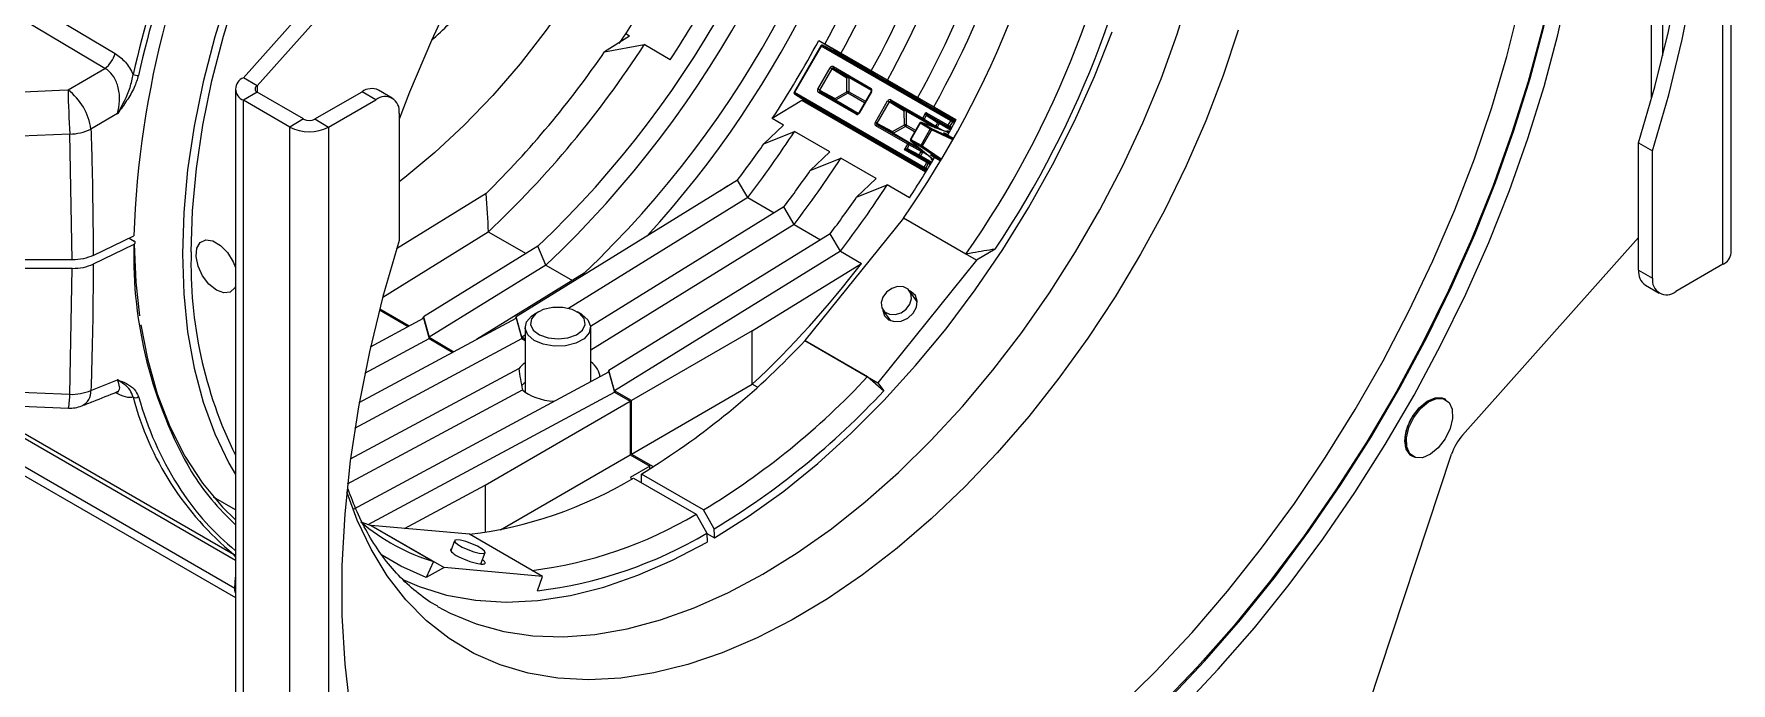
# Model space of a CAD drawing. Extents: x 17.3 to 113.1, y 4.8 to 84.5.
# Drawn here: x 29.19 to 35.67, y 60.91 to 63.38 of the extents above; entities that cross this region are included whole.
import ezdxf

# ---------------------------------------------------------------- set-up
doc = ezdxf.new("R2010")
doc.units = 0
doc.header["$MEASUREMENT"] = 0
doc.layers.add('OBJECT', color=7, linetype='CONTINUOUS')

msp = doc.modelspace()

# ---------------------------------------------------------------- linework, layer by layer
at = {"layer": 'OBJECT'}
for p, q in [((35.6345, 62.5056), (35.6345, 66.0984)), ((35.6653, 62.5485), (35.6653, 66.1412)), ((35.3623, 63.1369), (35.3623, 65.2751)), ((35.4047, 63.3007), (35.4047, 65.1603)), ((30.7127, 64.0252), (29.9919, 63.2164)), ((30.7657, 63.9946), (30.0449, 63.1859)), ((31.464, 63.3753), (31.3695, 63.3158)), ((31.464, 63.3753), (31.4499, 63.3835)), ((31.3695, 63.3158), (31.5206, 63.3427)), ((31.6199, 63.2853), (31.5206, 63.3427)), ((32.1939, 63.3384), (32.0922, 63.1622)), ((32.1958, 63.3374), (32.094, 63.1611)), ((32.1861, 63.3582), (32.2285, 63.3338)), ((32.1861, 63.3582), (32.2361, 63.3293)), ((32.6896, 63.0523), (32.1958, 63.3374)), ((32.2007, 63.3403), (32.2005, 63.3404)), ((32.2007, 63.3403), (32.6945, 63.0552)), ((32.245, 63.3182), (32.2007, 63.3403)), ((32.2709, 63.3093), (32.2097, 63.3446)), ((32.2097, 63.3446), (32.2285, 63.3338)), ((32.7093, 63.0562), (32.2361, 63.3293)), ((32.7068, 63.0516), (32.245, 63.3182)), ((32.2709, 63.3093), (32.4053, 63.2317)), ((29.3233, 63.1706), (29.4639, 63.2521)), ((32.1827, 63.1731), (32.2297, 63.2546)), ((32.2357, 63.2511), (32.1887, 63.1697)), ((32.2357, 63.2511), (32.2417, 63.2534)), ((32.2931, 63.2156), (32.2357, 63.2511)), ((32.3855, 63.1704), (32.2417, 63.2534)), ((32.2417, 63.2534), (32.3002, 63.2173)), ((32.2418, 63.2591), (32.3855, 63.1761)), ((32.4477, 63.2072), (32.3864, 63.2426)), ((32.3864, 63.2426), (32.4053, 63.2317)), ((29.9612, 63.1736), (29.9612, 59.5808)), ((30.0449, 63.1859), (29.9919, 63.2164)), ((30.0449, 63.1859), (30.0449, 63.1614)), ((30.5599, 63.139), (30.507, 63.1696)), ((32.1887, 63.1697), (32.1897, 63.1633)), ((32.1887, 63.1697), (32.2481, 63.1376)), ((32.3002, 63.2173), (32.2931, 63.2156)), ((32.2937, 63.1633), (32.2931, 63.2156)), ((32.3867, 63.1674), (32.3002, 63.2173)), ((32.3002, 63.2173), (32.3007, 63.1633)), ((32.3002, 63.2173), (32.3002, 63.2173)), ((32.4477, 63.2072), (32.582, 63.1297)), ((30.0449, 63.1614), (29.9919, 63.1308)), ((29.9919, 59.538), (29.9919, 63.1308)), ((30.1688, 63.0287), (29.9919, 63.1308)), ((30.2217, 63.0593), (30.0449, 63.1614)), ((30.2641, 63.0593), (30.4445, 63.1634)), ((30.3171, 63.0287), (30.4974, 63.1328)), ((30.4974, 63.1328), (30.4445, 63.1634)), ((32.1211, 63.1302), (32.0089, 63.0608)), ((32.0938, 63.1555), (32.135, 63.1281)), ((32.0939, 63.1554), (32.0938, 63.1555)), ((32.5877, 62.8703), (32.0939, 63.1554)), ((32.0939, 63.1554), (32.1352, 63.128)), ((32.094, 63.1611), (32.5878, 62.876)), ((32.5943, 62.857), (32.1211, 63.1302)), ((32.1352, 63.128), (32.597, 62.8614)), ((32.3285, 63.0774), (32.1847, 63.1604)), ((32.1897, 63.1633), (32.3335, 63.0803)), ((32.2502, 63.1307), (32.1897, 63.1633)), ((32.2481, 63.1376), (32.2937, 63.1633)), ((32.2502, 63.1307), (32.2481, 63.1376)), ((32.2972, 63.1572), (32.2502, 63.1307)), ((32.3367, 63.0808), (32.2502, 63.1307)), ((32.2502, 63.1307), (32.2502, 63.1307)), ((32.3605, 63.1207), (32.2972, 63.1572)), ((32.3007, 63.1633), (32.364, 63.1268)), ((32.3858, 63.1645), (32.3388, 63.083)), ((32.3876, 63.1634), (32.3406, 63.082)), ((32.4019, 63.0466), (32.4489, 63.128)), ((32.4549, 63.1246), (32.4079, 63.0431)), ((32.4549, 63.1246), (32.4609, 63.1269)), ((32.5123, 63.0891), (32.4549, 63.1246)), ((32.5823, 63.0568), (32.4609, 63.1269)), ((32.4609, 63.1269), (32.5184, 63.0914)), ((32.461, 63.1326), (32.5824, 63.0625)), ((32.6245, 63.1052), (32.5632, 63.1405)), ((32.5632, 63.1405), (32.582, 63.1297)), ((32.6245, 63.1052), (32.7093, 63.0562)), ((29.5124, 63.0798), (29.4106, 63.0206)), ((30.2217, 63.0593), (30.1688, 63.0287)), ((30.2641, 63.0593), (30.3171, 63.0287)), ((30.5858, 63.0818), (30.5858, 62.5963)), ((32.0513, 63.0363), (32.0089, 63.0608)), ((32.4089, 63.0367), (32.4079, 63.0431)), ((32.4079, 63.0431), (32.4673, 63.0111)), ((32.5129, 63.0368), (32.5123, 63.0891)), ((32.5184, 63.0914), (32.6318, 63.0259)), ((32.5194, 63.0891), (32.5199, 63.0368)), ((32.6235, 63.029), (32.5194, 63.0891)), ((32.5711, 63.0441), (32.5356, 62.9828)), ((32.5729, 63.0431), (32.5375, 62.9817)), ((32.6116, 63.0207), (32.5729, 63.0431)), ((32.6761, 63.0094), (32.5771, 63.0463)), ((32.5771, 63.0463), (32.5777, 63.0461)), ((32.5777, 63.0461), (32.6163, 63.0237)), ((32.6766, 63.0092), (32.5777, 63.0461)), ((32.6311, 63.0266), (32.5823, 63.0568)), ((32.5824, 63.0625), (32.5949, 63.0842)), ((32.5959, 63.0721), (32.5884, 63.059)), ((32.5884, 63.059), (32.6323, 63.0319)), ((32.5949, 63.0842), (32.6797, 63.0352)), ((32.5949, 63.0842), (32.6019, 63.0744)), ((32.5959, 63.0721), (32.5949, 63.0842)), ((32.5959, 63.0721), (32.5959, 63.0721)), ((32.6396, 63.045), (32.5959, 63.0721)), ((32.6797, 63.0295), (32.6019, 63.0744)), ((32.602, 63.0743), (32.6019, 63.0744)), ((32.602, 63.0743), (32.6457, 63.0473)), ((32.6457, 63.0473), (32.6903, 63.0215)), ((32.688, 63.0173), (32.6457, 63.0416)), ((32.6797, 63.0352), (32.6896, 63.0523)), ((32.6956, 63.0488), (32.6858, 63.0317)), ((32.6945, 63.0552), (32.7057, 63.0496)), ((32.7032, 63.045), (32.6956, 63.0488)), ((27.183, 63.0002), (29.9541, 61.4005)), ((29.9612, 61.3765), (27.1935, 62.9743)), ((29.3388, 62.522), (29.33, 63.0018)), ((30.1688, 59.4359), (30.1688, 63.0287)), ((30.3171, 63.0287), (30.3171, 59.4359)), ((32.0513, 63.0363), (31.977, 62.9651)), ((31.977, 62.9651), (32.0937, 63.0118)), ((32.2281, 62.9343), (32.0937, 63.0118)), ((32.5253, 62.9638), (32.404, 63.0338)), ((32.4089, 63.0367), (32.5303, 62.9667)), ((32.4683, 63.0047), (32.4089, 63.0367)), ((32.4673, 63.0111), (32.5129, 63.0368)), ((32.5819, 62.9392), (32.4683, 63.0047)), ((32.5164, 63.0307), (32.4708, 63.005)), ((32.4708, 63.005), (32.5751, 62.9448)), ((32.5516, 63.0104), (32.5164, 63.0307)), ((32.5199, 63.0368), (32.5551, 63.0165)), ((32.5368, 62.9764), (32.6182, 62.9092)), ((32.5368, 62.9764), (32.5373, 62.9761)), ((32.5759, 62.9537), (32.5373, 62.9761)), ((32.5373, 62.9761), (32.6187, 62.9089)), ((32.5375, 62.9817), (32.5762, 62.9594)), ((32.5762, 62.9594), (32.6116, 63.0207)), ((32.6159, 63.0182), (32.5805, 62.9569)), ((32.6952, 62.9809), (32.6159, 63.0182)), ((32.6163, 63.0237), (32.6977, 62.9854)), ((32.6311, 63.0266), (32.6322, 63.0317)), ((32.6382, 63.0282), (32.6311, 63.0266)), ((32.6333, 63.0254), (32.6311, 63.0266)), ((32.6322, 63.0317), (32.6323, 63.0319)), ((32.6384, 63.0285), (32.6382, 63.0282)), ((32.6382, 63.0282), (32.6609, 63.015)), ((32.6616, 63.0072), (32.6981, 62.9861)), ((32.6616, 63.0072), (32.6787, 63.0007)), ((32.6761, 63.0093), (32.6766, 63.0092)), ((32.6818, 63.0061), (32.6766, 63.0092)), ((32.6909, 63.0225), (32.6797, 63.0295)), ((32.6814, 63.0123), (32.6843, 63.0106)), ((32.6858, 63.0317), (32.6934, 63.027)), ((27.057, 62.9115), (29.9612, 61.235)), ((27.0897, 62.928), (29.9597, 61.2712)), ((32.2281, 62.9343), (32.1538, 62.8631)), ((32.1538, 62.8631), (32.2705, 62.9098)), ((32.4048, 62.8322), (32.2705, 62.9098)), ((32.5128, 62.9421), (32.5253, 62.9638)), ((32.5128, 62.9421), (32.5238, 62.9473)), ((32.5977, 62.8931), (32.5128, 62.9421)), ((32.5248, 62.9409), (32.5128, 62.9421)), ((32.5238, 62.9473), (32.5239, 62.9473)), ((32.5314, 62.9603), (32.5239, 62.9473)), ((32.5239, 62.9473), (32.5691, 62.9229)), ((32.5248, 62.9409), (32.6026, 62.896)), ((32.5248, 62.9409), (32.5249, 62.9409)), ((32.5702, 62.9165), (32.5249, 62.9409)), ((32.5303, 62.9667), (32.5809, 62.9395)), ((32.5768, 62.9358), (32.5314, 62.9603)), ((32.6148, 62.8907), (32.5702, 62.9165)), ((32.5751, 62.9193), (32.6173, 62.8949)), ((32.6498, 62.9024), (32.5759, 62.9537)), ((32.5768, 62.9358), (32.5769, 62.936)), ((32.5769, 62.936), (32.5809, 62.9395)), ((32.5805, 62.9569), (32.6525, 62.9069)), ((32.5809, 62.9395), (32.583, 62.9326)), ((32.5809, 62.9395), (32.583, 62.9382)), ((32.583, 62.9326), (32.5828, 62.9322)), ((32.6058, 62.9194), (32.583, 62.9326)), ((32.6129, 62.9228), (32.6494, 62.9017)), ((32.6271, 62.9112), (32.6129, 62.9228)), ((32.6183, 62.9092), (32.6187, 62.9089)), ((35.3129, 62.9686), (35.3658, 62.9381)), ((35.3129, 62.4832), (35.3129, 62.9686)), ((35.3658, 62.4526), (35.3658, 62.9381)), ((32.5982, 62.8634), (32.5877, 62.8703)), ((32.5878, 62.876), (32.5977, 62.8931)), ((32.6037, 62.8896), (32.5939, 62.8725)), ((32.5939, 62.8725), (32.601, 62.8678)), ((32.6026, 62.896), (32.6142, 62.8898)), ((32.6116, 62.8854), (32.6037, 62.8896)), ((32.6213, 62.9015), (32.6184, 62.9031)), ((32.6187, 62.9089), (32.6239, 62.9058)), ((31.8765, 62.8261), (31.0322, 62.3047)), ((31.8382, 62.8038), (31.8083, 62.784)), ((31.8382, 62.8038), (31.8393, 62.8032)), ((31.9152, 62.7594), (31.8765, 62.8261)), ((32.4048, 62.8322), (32.3306, 62.761)), ((32.3306, 62.761), (32.4473, 62.8077)), ((32.5321, 62.7588), (32.4473, 62.8077)), ((30.9172, 62.7748), (30.5759, 62.5639)), ((31.9152, 62.7594), (31.2316, 62.3372)), ((32.0533, 62.7241), (31.3161, 62.2688)), ((31.9152, 62.7594), (32.0161, 62.7011)), ((32.092, 62.6573), (32.0533, 62.7241)), ((32.092, 62.6573), (31.3163, 62.1782)), ((32.092, 62.6573), (32.1929, 62.5991)), ((32.5091, 62.6816), (32.1336, 62.2146)), ((32.7472, 62.5441), (32.509, 62.6816)), ((32.7872, 62.521), (32.509, 62.6816)), ((29.4192, 62.5389), (29.5741, 62.614)), ((29.5559, 62.6051), (29.575, 62.5941)), ((30.5235, 62.3805), (30.926, 62.6291)), ((30.926, 62.6291), (31.0697, 62.5462)), ((32.2301, 62.622), (31.3857, 62.1006)), ((32.2687, 62.5553), (32.2301, 62.622)), ((34.6415, 61.854), (35.3129, 62.6073)), ((29.3388, 62.522), (28.9667, 62.522)), ((29.5741, 62.5813), (29.4192, 62.5063)), ((31.1147, 62.574), (30.6786, 62.3046)), ((31.1456, 62.5024), (31.1147, 62.574)), ((32.2687, 62.5553), (31.407, 62.023)), ((32.2687, 62.5553), (32.3489, 62.509)), ((32.7872, 62.521), (32.4118, 62.054)), ((32.8583, 62.5632), (32.7872, 62.521)), ((29.3388, 62.4894), (28.9667, 62.4894)), ((29.33, 62.0097), (29.3388, 62.4894)), ((29.9526, 62.515), (29.9612, 62.4931)), ((31.1456, 62.5024), (30.6998, 62.2271)), ((31.2915, 62.4719), (30.8806, 62.2181)), ((31.1456, 62.5024), (31.2465, 62.4441)), ((31.2939, 62.4663), (31.2915, 62.4719)), ((31.9328, 62.252), (32.3489, 62.509)), ((35.3129, 62.4832), (35.3658, 62.4526)), ((35.6345, 62.5056), (35.4542, 62.4015)), ((32.5618, 62.3622), (32.5332, 62.403)), ((35.3388, 62.4259), (35.3917, 62.3954)), ((30.5106, 62.3312), (30.62, 62.268)), ((30.5118, 62.3357), (30.6246, 62.2705)), ((32.4309, 62.3311), (32.4596, 62.2903)), ((30.4336, 61.9781), (31.0322, 62.2995)), ((30.4769, 62.1912), (30.6786, 62.2995)), ((30.676, 62.2981), (30.6786, 62.3046)), ((30.6786, 62.3046), (30.6998, 62.2271)), ((30.6786, 62.2995), (30.6998, 62.2219)), ((31.0322, 62.3047), (31.0296, 62.2981)), ((31.0534, 62.2271), (31.0322, 62.3047)), ((31.0322, 62.2995), (31.0534, 62.222)), ((31.0663, 62.2649), (31.0663, 62.0183)), ((31.0911, 62.308), (31.1029, 62.3159)), ((31.117, 62.324), (31.1029, 62.3159)), ((31.2797, 62.3159), (31.2655, 62.324)), ((31.3163, 62.0581), (31.3163, 62.2649)), ((30.4172, 61.8803), (31.0534, 62.222)), ((30.4552, 62.0906), (30.6998, 62.2219)), ((30.6998, 62.2271), (30.795, 62.1722)), ((30.6998, 62.2219), (30.7904, 62.1697)), ((31.0663, 62.2351), (31.0534, 62.2271)), ((31.0663, 62.2197), (31.0534, 62.2271)), ((31.0534, 62.222), (31.0663, 62.2145)), ((31.9328, 62.252), (31.4715, 61.9857)), ((31.9328, 62.0479), (31.9328, 62.252)), ((32.1336, 62.2146), (32.4118, 62.054)), ((32.1337, 62.2146), (32.1336, 62.2146)), ((32.1337, 62.2146), (32.3718, 62.0771)), ((30.4003, 61.7633), (31.0419, 62.1078)), ((30.4141, 61.5737), (31.3857, 62.0954)), ((31.3857, 62.1006), (31.3831, 62.094)), ((31.407, 62.023), (31.3857, 62.1006)), ((31.3857, 62.0954), (31.407, 62.0179)), ((32.3718, 62.0771), (32.4341, 62.0235)), ((29.4106, 62.0248), (29.5124, 62.065)), ((30.3891, 61.6683), (31.0561, 62.0265)), ((30.4673, 61.5133), (31.407, 62.0179)), ((31.4715, 61.9857), (31.407, 62.023)), ((31.407, 62.0179), (31.4671, 61.9832)), ((31.4715, 61.7816), (31.9328, 62.0479)), ((31.9522, 62.0367), (31.9328, 62.0479)), ((32.4118, 62.054), (32.4341, 62.0235)), ((29.0427, 61.9693), (29.3245, 61.9569)), ((29.5917, 62.0009), (29.599, 61.977)), ((30.914, 61.6639), (31.4671, 61.9832)), ((31.4671, 61.9832), (31.4671, 61.779)), ((31.4715, 61.7816), (31.4715, 61.9857)), ((34.5777, 61.989), (34.5723, 61.9921)), ((34.421, 61.8465), (34.422, 61.8448)), ((34.4227, 61.8574), (34.4236, 61.8568)), ((34.4235, 61.8615), (34.4245, 61.861)), ((30.9727, 61.4936), (31.4671, 61.779)), ((31.4671, 61.779), (31.5423, 61.7356)), ((31.4715, 61.7816), (31.5541, 61.7339)), ((34.2826, 60.8228), (34.5992, 61.7809)), ((34.4473, 61.7756), (34.4527, 61.7725)), ((31.5423, 61.7356), (31.4672, 61.6923)), ((31.4672, 61.6923), (31.4754, 61.6875)), ((31.4799, 61.6901), (31.7181, 61.5526)), ((31.7464, 61.5689), (31.5099, 61.7054)), ((31.5099, 61.6727), (31.5099, 61.7054)), ((31.5423, 61.7262), (31.5423, 61.7356)), ((29.9612, 61.5698), (29.8779, 61.6179)), ((30.6057, 61.4983), (30.914, 61.6639)), ((30.914, 61.6639), (30.914, 61.4835)), ((31.7181, 61.5526), (31.7595, 61.4808)), ((31.7878, 61.4972), (31.7464, 61.5689)), ((30.4457, 61.5207), (30.479, 61.5096)), ((30.479, 61.5097), (30.7572, 61.3491)), ((30.8544, 61.4761), (30.479, 61.5097)), ((30.479, 61.5096), (30.7172, 61.3721)), ((30.7973, 61.4515), (30.7824, 61.4131)), ((31.1326, 61.3155), (30.8544, 61.4761)), ((31.7595, 61.4808), (31.7605, 61.4465)), ((31.7595, 61.4796), (31.7888, 61.4627)), ((31.7605, 61.4465), (31.7605, 61.4464)), ((31.7888, 61.4627), (31.7888, 61.4628)), ((29.9612, 61.3904), (29.9541, 61.4005)), ((30.7172, 61.3721), (30.6889, 61.3108)), ((30.897, 61.3629), (30.9138, 61.4063)), ((29.9597, 61.2712), (29.9612, 61.3122)), ((30.7572, 61.3491), (30.6889, 61.3108)), ((31.1326, 61.3155), (30.7572, 61.3491)), ((31.1131, 61.2609), (31.1326, 61.3155)), ((29.9597, 61.2712), (29.9612, 61.2703))]:
    msp.add_line(p, q, dxfattribs=at)
at = {"layer": 'OBJECT', "flags": 128}
for points in [[(29.7926, 62.5533), (29.7976, 62.7097), (29.8125, 62.871), (29.8372, 63.0362), (29.8717, 63.2045), (29.9156, 63.3749), (29.9688, 63.5464), (30.031, 63.7181), (30.1018, 63.8891), (30.1808, 64.0583), (30.2675, 64.2248), (30.3616, 64.3878), (30.4625, 64.5462), (30.5695, 64.6992), (30.6822, 64.846), (30.7998, 64.9857), (30.9217, 65.1175), (31.0473, 65.2408), (31.1758, 65.3547), (31.3065, 65.4587), (31.4388, 65.5523), (31.5717, 65.6348), (31.681, 65.694)], [(32.5629, 65.635), (32.5117, 65.6014), (32.3589, 65.4935), (32.2076, 65.3754), (32.0582, 65.2473), (31.9115, 65.1099), (31.7679, 64.9637), (31.6281, 64.8093), (31.4927, 64.6473), (31.3621, 64.4783), (31.2369, 64.3031), (31.1176, 64.1223), (31.0047, 63.9368), (30.8987, 63.7471), (30.7999, 63.5541), (30.7088, 63.3586), (30.6257, 63.1614), (30.5858, 63.0584)], [(35.3129, 62.9686), (35.3745, 63.1818), (35.4262, 63.3935), (35.4679, 63.6027), (35.4993, 63.8087), (35.5203, 64.0106), (35.5308, 64.2076), (35.5308, 64.3989), (35.5203, 64.5838), (35.4993, 64.7615), (35.4679, 64.9312), (35.4262, 65.0924), (35.3745, 65.2443), (35.3129, 65.3863)], [(35.3658, 62.9381), (35.4275, 63.1512), (35.4792, 63.3629), (35.5209, 63.5721), (35.5522, 63.7781), (35.5732, 63.98), (35.5837, 64.177), (35.5837, 64.3684), (35.5732, 64.5532), (35.5522, 64.7309), (35.5209, 64.9007), (35.4792, 65.0618), (35.4275, 65.2137), (35.3658, 65.3557)], [(26.6071, 65.0317), (26.6828, 64.9867), (27.0322, 64.7788), (28.4298, 63.9474), (29.5025, 63.3095)], [(29.4639, 63.2521), (28.5543, 63.7934), (27.6449, 64.3348), (26.5688, 64.9754)], [(31.7495, 64.944), (31.7423, 64.8587), (31.7226, 64.7141), (31.6931, 64.5663), (31.6541, 64.4163), (31.6059, 64.2653), (31.5488, 64.1144), (31.4832, 63.9646), (31.4097, 63.817), (31.3287, 63.6726), (31.2409, 63.5326), (31.1468, 63.3979), (31.0471, 63.2695), (30.9426, 63.1484), (30.834, 63.0353), (30.7221, 62.9311), (30.6077, 62.8366), (30.5858, 62.8198)], [(35.0677, 64.3502), (35.0627, 64.1687), (35.0479, 63.9822), (35.0232, 63.7915), (34.9887, 63.5973), (34.9447, 63.4005), (34.8912, 63.2019), (34.8285, 63.0023), (34.7569, 62.8025), (34.6767, 62.6033), (34.5881, 62.4056), (34.4916, 62.2101), (34.3876, 62.0177), (34.2764, 61.8291), (34.1585, 61.6452), (34.0344, 61.4667), (33.9047, 61.2943), (33.7698, 61.1287), (33.6304, 60.9706), (33.4869, 60.8207)], [(33.515, 60.8414), (33.6567, 60.9918), (33.7944, 61.1501), (33.9275, 61.3156), (34.0554, 61.4878), (34.1777, 61.6659), (34.2939, 61.8491), (34.4034, 62.0368), (34.5059, 62.2283), (34.6009, 62.4226), (34.688, 62.6191), (34.767, 62.8169), (34.8374, 63.0153), (34.899, 63.2134), (34.9516, 63.4106), (34.9948, 63.6058), (35.0287, 63.7985), (35.053, 63.9877), (35.0676, 64.1728), (35.0725, 64.353)], [(33.5679, 60.8108), (33.7097, 60.9612), (33.8474, 61.1195), (33.9804, 61.2851), (34.1084, 61.4572), (34.2307, 61.6353), (34.3468, 61.8186), (34.4564, 62.0063), (34.5588, 62.1977), (34.6538, 62.392), (34.741, 62.5885), (34.8199, 62.7863), (34.8903, 62.9847), (34.952, 63.1829), (35.0045, 63.38), (35.0478, 63.5752), (35.0817, 63.7679), (35.1059, 63.9571), (35.1206, 64.1422), (35.1254, 64.3224)], [(29.9362, 63.546), (29.8828, 63.3731), (29.8387, 63.2013), (29.8042, 63.0316), (29.7793, 62.865), (29.7644, 62.7024), (29.7594, 62.5447), (29.7644, 62.3928), (29.7793, 62.2474), (29.8042, 62.1095), (29.8387, 61.9798), (29.8828, 61.8589), (29.9362, 61.7476), (29.9612, 61.7041)], [(30.7328, 61.2011), (30.78, 61.1758), (30.8794, 61.1344), (30.985, 61.1054), (31.096, 61.0889), (31.2119, 61.0851), (31.3321, 61.0939), (31.4559, 61.1153), (31.5826, 61.1493), (31.7114, 61.1955), (31.8418, 61.2538), (31.9728, 61.3238), (32.1039, 61.4051), (32.2342, 61.4973), (32.363, 61.5998), (32.4897, 61.7121), (32.6135, 61.8336), (32.7337, 61.9636), (32.8496, 62.1012), (32.9607, 62.2459), (33.0662, 62.3968), (33.1656, 62.5529), (33.2583, 62.7135), (33.3439, 62.8777), (33.4217, 63.0445), (33.4915, 63.213), (33.5528, 63.3823), (33.6052, 63.5513)], [(33.3283, 60.8125), (33.4709, 60.9531), (33.6099, 61.1021), (33.7448, 61.2591), (33.875, 61.4232), (33.9999, 61.5938), (34.1191, 61.7702), (34.2319, 61.9517), (34.338, 62.1375), (34.4369, 62.3267), (34.5282, 62.5187), (34.6115, 62.7126), (34.6864, 62.9076), (34.7526, 63.1029), (34.81, 63.2977), (34.8581, 63.491)], [(33.7856, 63.3984), (33.7281, 63.2252), (33.6617, 63.0523), (33.5869, 62.8805), (33.5041, 62.7108), (33.4137, 62.5441), (33.3163, 62.3814), (33.2123, 62.2235), (33.1023, 62.0713), (32.9869, 61.9256), (32.8668, 61.7872), (32.7427, 61.6569), (32.6151, 61.5353), (32.4848, 61.4233), (32.3524, 61.3212), (32.2189, 61.2298), (32.0847, 61.1495), (31.9508, 61.0808), (31.8177, 61.024), (31.6863, 60.9794), (31.5573, 60.9473), (31.4313, 60.9278), (31.3091, 60.9212), (31.1913, 60.9273), (31.0785, 60.9462), (30.9715, 60.9777), (30.8707, 61.0218), (30.7767, 61.0781), (30.69, 61.1463), (30.6112, 61.2261), (30.5406, 61.3171), (30.4786, 61.4187), (30.4255, 61.5303), (30.3859, 61.6381)], [(31.7888, 61.4627), (31.9212, 61.5463), (32.0528, 61.6409), (32.1827, 61.7462), (32.3103, 61.8614), (32.4348, 61.9859), (32.5554, 62.119), (32.6715, 62.2599), (32.7824, 62.4078), (32.8875, 62.5618), (32.9861, 62.721), (33.0776, 62.8846), (33.1616, 63.0515), (33.2375, 63.2208), (33.3049, 63.3916)], [(31.7888, 61.4628), (31.9212, 61.5463), (32.0528, 61.641), (32.1827, 61.7462), (32.3103, 61.8614), (32.4348, 61.9859), (32.5554, 62.119), (32.6715, 62.2599), (32.7824, 62.4078), (32.8875, 62.5618), (32.986, 62.7211), (33.0776, 62.8846), (33.1615, 63.0515), (33.2375, 63.2209), (33.3049, 63.3916)], [(32.1958, 63.3374), (32.1951, 63.3377), (32.1946, 63.338), (32.1942, 63.3382), (32.194, 63.3384), (32.1939, 63.3384)], [(32.1958, 63.3374), (32.1963, 63.3382), (32.1969, 63.3389), (32.1975, 63.3395), (32.1982, 63.34), (32.1989, 63.3403), (32.1995, 63.3405), (32.2002, 63.3405), (32.2007, 63.3403)], [(32.245, 63.3182), (32.2456, 63.3181), (32.2462, 63.3181), (32.2469, 63.3183), (32.2476, 63.3186), (32.2483, 63.3191), (32.2489, 63.3198), (32.2495, 63.3205), (32.25, 63.3214)], [(32.2357, 63.2511), (32.2351, 63.2514), (32.2345, 63.2518), (32.2337, 63.2523), (32.2329, 63.2527), (32.2321, 63.2532), (32.2312, 63.2537), (32.2304, 63.2541), (32.2297, 63.2546)], [(32.2417, 63.2534), (32.2413, 63.2538), (32.241, 63.2543), (32.2408, 63.2549), (32.2407, 63.2557), (32.2408, 63.2565), (32.241, 63.2574), (32.2413, 63.2583), (32.2418, 63.2591)], [(29.0415, 63.1582), (29.2911, 63.1692), (29.3233, 63.1706)], [(32.1887, 63.1697), (32.1881, 63.17), (32.1874, 63.1704), (32.1867, 63.1708), (32.1859, 63.1713), (32.185, 63.1718), (32.1842, 63.1722), (32.1834, 63.1727), (32.1827, 63.1731)], [(32.3855, 63.1704), (32.3851, 63.1708), (32.3848, 63.1713), (32.3846, 63.1719), (32.3845, 63.1727), (32.3846, 63.1735), (32.3848, 63.1744), (32.3851, 63.1753), (32.3855, 63.1761)], [(32.094, 63.1611), (32.0934, 63.1615), (32.0929, 63.1618), (32.0925, 63.162), (32.0923, 63.1621), (32.0922, 63.1622)], [(32.0939, 63.1554), (32.0935, 63.1558), (32.0932, 63.1563), (32.093, 63.1569), (32.093, 63.1577), (32.0931, 63.1585), (32.0933, 63.1594), (32.0936, 63.1602), (32.094, 63.1611)], [(32.1352, 63.128), (32.1356, 63.1276), (32.1359, 63.1271), (32.1361, 63.1264), (32.1361, 63.1256), (32.136, 63.1248), (32.1358, 63.1239), (32.1355, 63.123), (32.135, 63.1221)], [(32.1847, 63.1604), (32.1853, 63.1612), (32.1859, 63.1619), (32.1865, 63.1625), (32.1872, 63.163), (32.1879, 63.1633), (32.1886, 63.1635), (32.1892, 63.1635), (32.1897, 63.1633)], [(32.3876, 63.1634), (32.387, 63.1638), (32.3865, 63.1641), (32.3861, 63.1643), (32.3859, 63.1644), (32.3858, 63.1645)], [(32.4549, 63.1246), (32.4543, 63.1249), (32.4537, 63.1253), (32.4529, 63.1257), (32.4521, 63.1262), (32.4513, 63.1267), (32.4504, 63.1271), (32.4496, 63.1276), (32.4489, 63.128)], [(32.461, 63.1326), (32.4605, 63.1317), (32.4602, 63.1309), (32.46, 63.13), (32.4599, 63.1292), (32.46, 63.1284), (32.4602, 63.1277), (32.4605, 63.1272), (32.4609, 63.1269)], [(32.3285, 63.0774), (32.329, 63.0782), (32.3296, 63.0789), (32.3303, 63.0795), (32.331, 63.08), (32.3317, 63.0803), (32.3323, 63.0805), (32.3329, 63.0805), (32.3335, 63.0803)], [(32.3406, 63.082), (32.34, 63.0823), (32.3394, 63.0826), (32.3391, 63.0828), (32.3388, 63.083), (32.3388, 63.083)], [(32.4079, 63.0431), (32.4073, 63.0434), (32.4066, 63.0438), (32.4059, 63.0443), (32.4051, 63.0447), (32.4042, 63.0452), (32.4034, 63.0457), (32.4026, 63.0461), (32.4019, 63.0466)], [(32.5711, 63.0441), (32.5711, 63.0441), (32.5711, 63.0441), (32.5714, 63.0439), (32.5718, 63.0437), (32.5723, 63.0434), (32.5729, 63.0431)], [(32.5823, 63.0568), (32.5819, 63.0572), (32.5816, 63.0577), (32.5814, 63.0583), (32.5813, 63.0591), (32.5814, 63.0599), (32.5816, 63.0608), (32.5819, 63.0617), (32.5824, 63.0625)], [(32.5824, 63.0625), (32.5831, 63.0621), (32.5839, 63.0616), (32.5847, 63.0612), (32.5856, 63.0607), (32.5864, 63.0602), (32.5872, 63.0598), (32.5878, 63.0594), (32.5884, 63.059)], [(32.6457, 63.0473), (32.6461, 63.0469), (32.6465, 63.0464), (32.6466, 63.0458), (32.6467, 63.045), (32.6467, 63.0442), (32.6465, 63.0434), (32.6462, 63.0425), (32.6457, 63.0416)], [(32.7093, 63.0562), (32.6885, 63.0182), (32.6772, 62.998)], [(32.6896, 63.0523), (32.6901, 63.0531), (32.6907, 63.0538), (32.6913, 63.0544), (32.692, 63.0549), (32.6927, 63.0552), (32.6933, 63.0554), (32.694, 63.0554), (32.6945, 63.0552)], [(32.6956, 63.0488), (32.6951, 63.0491), (32.6944, 63.0495), (32.6936, 63.0499), (32.6928, 63.0504), (32.692, 63.0509), (32.6911, 63.0514), (32.6903, 63.0519), (32.6896, 63.0523)], [(29.33, 63.0018), (29.0804, 62.9908), (29.0482, 62.9894)], [(32.4089, 63.0367), (32.4084, 63.0369), (32.4078, 63.0369), (32.4071, 63.0368), (32.4064, 63.0364), (32.4057, 63.036), (32.4051, 63.0354), (32.4045, 63.0346), (32.404, 63.0338)], [(32.5356, 62.9828), (32.5356, 62.9828), (32.5357, 62.9827), (32.536, 62.9826), (32.5363, 62.9824), (32.5369, 62.9821), (32.5375, 62.9817)], [(32.6116, 63.0207), (32.6121, 63.0204), (32.6126, 63.0201), (32.6131, 63.0198), (32.6137, 63.0195), (32.6142, 63.0192), (32.6148, 63.0189), (32.6154, 63.0185), (32.6159, 63.0182)], [(32.6797, 63.0295), (32.6793, 63.0298), (32.6789, 63.0304), (32.6788, 63.031), (32.6787, 63.0318), (32.6788, 63.0326), (32.679, 63.0335), (32.6793, 63.0344), (32.6797, 63.0352)], [(32.6797, 63.0352), (32.6805, 63.0348), (32.6813, 63.0343), (32.6821, 63.0338), (32.683, 63.0334), (32.6838, 63.0329), (32.6845, 63.0324), (32.6852, 63.0321), (32.6858, 63.0317)], [(32.5253, 62.9638), (32.5259, 62.9646), (32.5265, 62.9653), (32.5271, 62.9659), (32.5278, 62.9664), (32.5285, 62.9667), (32.5291, 62.9669), (32.5298, 62.9668), (32.5303, 62.9667)], [(32.5314, 62.9603), (32.5308, 62.9606), (32.5301, 62.961), (32.5294, 62.9614), (32.5286, 62.9619), (32.5277, 62.9624), (32.5269, 62.9629), (32.5261, 62.9633), (32.5253, 62.9638)], [(32.5751, 62.9193), (32.5746, 62.9185), (32.574, 62.9178), (32.5733, 62.9172), (32.5727, 62.9168), (32.572, 62.9165), (32.5713, 62.9163), (32.5707, 62.9163), (32.5702, 62.9165)], [(32.5762, 62.9594), (32.5766, 62.9591), (32.5772, 62.9588), (32.5777, 62.9585), (32.5783, 62.9582), (32.5788, 62.9578), (32.5794, 62.9575), (32.5799, 62.9572), (32.5805, 62.9569)], [(32.5877, 62.8703), (32.5873, 62.8707), (32.587, 62.8712), (32.5868, 62.8719), (32.5868, 62.8726), (32.5869, 62.8734), (32.5871, 62.8743), (32.5874, 62.8752), (32.5878, 62.876)], [(32.5878, 62.876), (32.5886, 62.8756), (32.5894, 62.8751), (32.5902, 62.8747), (32.591, 62.8742), (32.5919, 62.8737), (32.5926, 62.8733), (32.5933, 62.8729), (32.5939, 62.8725)], [(32.5977, 62.8931), (32.5982, 62.8939), (32.5988, 62.8946), (32.5995, 62.8952), (32.6001, 62.8957), (32.6008, 62.896), (32.6015, 62.8962), (32.6021, 62.8962), (32.6026, 62.896)], [(32.6037, 62.8896), (32.6031, 62.8899), (32.6025, 62.8903), (32.6017, 62.8908), (32.6009, 62.8912), (32.6001, 62.8917), (32.5992, 62.8922), (32.5984, 62.8927), (32.5977, 62.8931)], [(29.9612, 62.419), (29.9595, 62.4159), (29.9419, 62.3997), (29.9172, 62.3966), (29.8888, 62.4072), (29.8605, 62.4299), (29.8362, 62.4618), (29.819, 62.4985), (29.8113, 62.535), (29.8142, 62.5664), (29.8273, 62.5886), (29.8488, 62.5984), (29.8758, 62.5946), (29.9046, 62.5776), (29.9314, 62.5498), (29.9526, 62.515), (29.9526, 62.515)], [(30.5858, 62.5963), (30.5242, 62.3831), (30.4724, 62.1715), (30.4308, 61.9622), (30.3994, 61.7563), (30.3784, 61.5543), (30.3679, 61.3573), (30.3679, 61.166), (30.3784, 60.9811), (30.3994, 60.8034), (30.4308, 60.6337), (30.4724, 60.4725), (30.5242, 60.3206), (30.5858, 60.1786)], [(29.5752, 62.5821), (29.5814, 62.4368), (29.5951, 62.309)], [(32.5088, 62.4193), (32.4868, 62.4205), (32.4642, 62.4136), (32.4442, 62.3996), (32.43, 62.3806), (32.4238, 62.3595), (32.4263, 62.3396), (32.4374, 62.3239), (32.4553, 62.3148), (32.4772, 62.3135), (32.4999, 62.3205), (32.5198, 62.3345), (32.534, 62.3535), (32.5403, 62.3745), (32.5377, 62.3944), (32.5266, 62.4102), (32.5088, 62.4193)], [(32.5457, 62.3185), (32.5585, 62.3413), (32.5617, 62.3649), (32.5549, 62.3859), (32.5391, 62.401), (32.5322, 62.4043)], [(31.1072, 62.3175), (31.0901, 62.2975), (31.0868, 62.2753), (31.0975, 62.2539), (31.121, 62.2362), (31.1539, 62.2246), (31.1918, 62.2206), (31.2297, 62.2248), (31.2624, 62.2366), (31.2855, 62.2545), (31.2959, 62.2759), (31.2921, 62.2981), (31.2747, 62.318), (31.2461, 62.3329), (31.21, 62.3408), (31.1714, 62.3407), (31.1355, 62.3326), (31.1072, 62.3175)], [(32.43, 62.3325), (32.4301, 62.3297), (32.4369, 62.3087), (32.4527, 62.2936), (32.4751, 62.2867), (32.5006, 62.289), (32.5254, 62.3002), (32.5457, 62.3185)], [(29.6003, 62.2742), (29.6257, 62.1444), (29.6634, 62.011), (29.7112, 61.8871), (29.7687, 61.7736), (29.8358, 61.6709), (29.9119, 61.5799), (29.9612, 61.5315)], [(31.2797, 62.3159), (31.2823, 62.3143), (31.3061, 62.2933), (31.3161, 62.269), (31.311, 62.2441), (31.2914, 62.2217), (31.2598, 62.2045), (31.2199, 62.1946), (31.1766, 62.1932), (31.135, 62.2004), (31.1002, 62.2154), (31.0764, 62.2364), (31.0665, 62.2608), (31.0716, 62.2857), (31.0911, 62.308)], [(29.0482, 62.022), (29.2978, 62.0111), (29.33, 62.0097)], [(34.4473, 61.7756), (34.4352, 61.786), (34.4235, 61.812), (34.4222, 61.8467), (34.4315, 61.8858), (34.4502, 61.9247), (34.4761, 61.9587)], [(34.4814, 61.9556), (34.5114, 61.9806), (34.5418, 61.9935), (34.569, 61.9928), (34.5898, 61.9786), (34.6015, 61.9526), (34.6028, 61.918), (34.5935, 61.8788), (34.5748, 61.8399), (34.5489, 61.8059), (34.5189, 61.781), (34.4885, 61.7681), (34.4613, 61.7688), (34.4406, 61.783), (34.4289, 61.809), (34.4275, 61.8436), (34.4368, 61.8828), (34.4555, 61.9217), (34.4814, 61.9556)], [(34.4761, 61.9587), (34.5061, 61.9837), (34.5365, 61.9966), (34.5637, 61.9959), (34.5723, 61.9921)], [(34.4572, 61.9355), (34.4405, 61.9081), (34.4254, 61.8693), (34.4202, 61.8321), (34.4254, 61.8009), (34.4405, 61.7795), (34.4572, 61.7715)], [(31.7888, 61.4628), (31.7885, 61.4732), (31.7878, 61.4972)], [(30.5995, 61.3039), (30.6618, 61.277), (30.7669, 61.2443), (30.8778, 61.2244), (30.9939, 61.2176), (31.1145, 61.2238), (31.239, 61.243), (31.3666, 61.275), (31.4965, 61.3199), (31.6281, 61.3771), (31.7605, 61.4465)], [(30.5999, 61.3036), (30.6618, 61.2769), (30.7669, 61.2442), (30.8777, 61.2243), (30.9939, 61.2175), (31.1145, 61.2237), (31.239, 61.2429), (31.3666, 61.275), (31.4965, 61.3198), (31.6281, 61.377), (31.7605, 61.4464)], [(30.9017, 61.4205), (30.8844, 61.4305), (30.8628, 61.4402), (30.84, 61.4482), (30.8197, 61.4532), (30.8047, 61.4546), (30.7975, 61.452), (30.7992, 61.4459), (30.8094, 61.4372), (30.8266, 61.4272), (30.8483, 61.4175), (30.871, 61.4096), (30.8914, 61.4045), (30.9063, 61.4032), (30.9135, 61.4058), (30.9119, 61.4119), (30.9017, 61.4205)], [(30.6889, 61.3108), (30.5922, 61.3539), (30.5162, 61.3993)]]:
    msp.add_lwpolyline(points, dxfattribs=at)
at = {"layer": 'OBJECT'}
for centre, radius, start, end in [((28.4673, 65.3663), 3.8479, 313.47386, 350.77389), ((28.4209, 65.3927), 3.9721, 313.31076, 351.02243), ((28.5894, 65.2945), 3.9809, 317.66237, 350.98564), ((28.6441, 65.2643), 3.8479, 313.47386, 350.77389), ((29.4737, 64.8685), 3.6106, 330.76579, 354.91642), ((29.5097, 64.8448), 3.4969, 330.83329, 354.76457), ((29.1987, 65.0001), 3.6401, 331.13034, 350.90163), ((29.1623, 65.024), 3.7543, 331.05845, 351.17444), ((28.9238, 65.1432), 3.7458, 331.30565, 347.86207), ((28.8865, 65.1673), 3.8608, 331.23354, 348.23095), ((33.7352, 62.2881), 4.2684, 152.35363, 167.26037), ((29.4799, 64.8052), 3.6993, 324.9669, 352.62201), ((33.2514, 62.4844), 3.6796, 152.13627, 177.98134), ((33.7339, 62.289), 4.2468, 152.35363, 167.26038), ((29.7181, 64.6677), 3.6993, 324.9669, 352.62201), ((29.7355, 64.665), 3.7643, 326.05733, 352.76598), ((27.9282, 65.6837), 4.2063, 326.24628, 331.56677), ((28.072, 65.6007), 4.2366, 326.8718, 331.55523), ((29.4052, 63.3333), 0.1001, 305.85311, 346.23455), ((28.2797, 65.4393), 3.7492, 314.70852, 325.50103), ((28.271, 65.4458), 3.8708, 313.30758, 327.08921), ((28.4609, 65.3762), 4.2366, 326.8718, 331.55523), ((32.1983, 63.3359), 0.005, 63.54292, 150), ((32.6204, 63.2168), 3.2974, 180.80354, 183.73932), ((29.183, 62.9886), 0.2298, 8.0136, 52.3568), ((29.5878, 63.2583), 0.033, 241.1982, 276.88176), ((30.0082, 63.1736), 0.0458, 110.78308, 249.21637), ((30.0495, 63.1736), 0.0131, 110.78325, 249.21481), ((30.4811, 63.1123), 0.0629, 65.69282, 125.61783), ((30.5319, 63.0905), 0.0546, 350.78598, 129.2035), ((32.0965, 63.1597), 0.005, 150, 236.44596), ((32.2972, 63.1564), 0.00778, 63.3708, 117.05011), ((32.3015, 63.1637), 0.00778, 182.95693, 236.63302), ((32.2931, 63.1637), 0.00768, 302.60548, 357.39549), ((30.2429, 63.1002), 0.0461, 242.61048, 297.38888), ((32.5166, 63.0871), 0.00465, 66.83558, 154.70505), ((32.5159, 63.0822), 0.00778, 63.36942, 117.04369), ((32.5168, 63.0894), 0.00255, 354.6308, 52.71236), ((32.5754, 63.0416), 0.005, 69.53914, 150), ((32.5773, 63.0414), 0.00469, 85.19964, 159.03119), ((32.5842, 63.0611), 0.00467, 246.38603, 334.45968), ((32.6001, 63.0701), 0.00465, 66.82705, 154.71221), ((32.6001, 63.07), 0.00467, 66.38936, 154.44877), ((28.7676, 65.1987), 4.4307, 330.72122, 330.91572), ((28.7925, 65.1849), 4.4092, 330.72099, 330.91682), ((32.6439, 63.043), 0.00467, 66.3863, 154.45941), ((32.5583, 62.8902), 0.1748, 59.99729, 62.28131), ((32.6917, 63.0514), 0.00472, 326.2753, 53.59488), ((29.328, 63.1916), 0.1898, 270.60001, 295.76528), ((30.2429, 63.1719), 0.1612, 242.60974, 297.39007), ((28.6303, 65.2713), 4.1352, 322.59522, 326.88073), ((32.4711, 63.0084), 0.00465, 145.28902, 233.17767), ((32.4751, 63.0115), 0.00778, 182.95659, 236.6314), ((32.4693, 63.0071), 0.00254, 247.24917, 305.38925), ((32.5164, 63.0298), 0.00778, 63.3708, 117.05011), ((32.5207, 63.0372), 0.00778, 182.95693, 236.63302), ((32.5123, 63.0371), 0.00768, 302.60548, 357.39549), ((32.54, 62.9803), 0.005, 150, 230.44868), ((32.5411, 62.9788), 0.00469, 140.97049, 214.79192), ((32.616, 63.019), 0.00469, 85.19964, 159.03119), ((32.6117, 63.0213), 0.00525, 323.57653, 26.81954), ((32.5849, 62.9453), 0.0985, 57.25249, 61.30592), ((32.5268, 62.8352), 0.2232, 59.99992, 61.78924), ((32.6769, 63.0139), 0.00475, 265.521, 339.88015), ((32.6816, 63.0338), 0.00467, 246.38603, 334.45968), ((28.7038, 65.2262), 3.9783, 322.8932, 325.36349), ((28.8071, 65.1692), 4.1352, 322.59522, 326.88073), ((32.5276, 62.9446), 0.00465, 145.28273, 233.17936), ((32.5277, 62.9446), 0.00467, 145.54366, 233.62043), ((32.5275, 62.9629), 0.00467, 325.5451, 53.617), ((28.9923, 65.069), 4.227, 326.86926, 329.34583), ((32.573, 62.9203), 0.00466, 145.5384, 233.6271), ((28.7865, 65.1882), 4.409, 329.08335, 329.27881), ((32.6619, 63.0697), 0.1737, 237.7122, 240.01173), ((32.5798, 62.9564), 0.00469, 140.97049, 214.79192), ((28.808, 65.1753), 4.3909, 329.08323, 329.27987), ((32.5757, 62.959), 0.00525, 273.17966, 336.43082), ((32.693, 63.1231), 0.2204, 238.19897, 240.01093), ((32.6278, 63.0196), 0.0979, 238.67819, 242.75402), ((28.8806, 65.1242), 3.9783, 322.8932, 325.36349), ((32.5896, 62.8746), 0.00472, 246.3992, 333.72932), ((32.5999, 62.8922), 0.00467, 325.5451, 53.617), ((32.6147, 62.9062), 0.00475, 320.13361, 34.4587), ((28.9839, 65.0672), 4.1352, 322.59522, 326.88073), ((29.0573, 65.0221), 3.9783, 322.8932, 325.36349), ((31.2253, 62.5387), 1.6518, 178.52165, 209.93503), ((31.4466, 62.5067), 1.6546, 178.38554, 206.13824), ((35.6128, 62.5537), 0.0528, 294.37642, 354.30352), ((29.381, 64.7686), 3.7301, 313.16463, 322.71507), ((35.3732, 62.476), 0.0607, 173.20324, 235.48482), ((35.4197, 62.4438), 0.0546, 170.78582, 309.20343), ((29.9815, 64.2204), 2.942, 302.3951, 317.01524), ((30.2545, 64.0442), 2.8901, 301.07833, 317.10742), ((29.0727, 62.0098), 0.2573, 348.15221, 359.97418), ((29.3371, 62.1941), 0.1846, 267.80113, 293.44789), ((29.3469, 62.0222), 0.0637, 297.18524, 2.2883), ((30.2564, 64.0379), 2.9665, 301.07826, 317.23053), ((29.33, 62.0818), 0.125, 267.48575, 291.58913), ((29.5799, 62.0154), 0.0187, 244.59471, 309.08936), ((30.6837, 62.288), 1.1489, 194.59717, 230.57908), ((30.8343, 62.3485), 1.29, 196.73837, 213.12132), ((34.7999, 61.7138), 0.2116, 138.48448, 161.51552), ((30.6324, 62.2418), 0.9906, 212.16933, 227.34338), ((30.6591, 63.0681), 1.604, 276.9938, 300.77823), ((30.5853, 62.1873), 0.9934, 213.18193, 231.07681), ((30.8973, 62.9306), 1.604, 276.9938, 300.77823), ((30.949, 62.1307), 0.7932, 230.00997, 253.00923), ((30.9196, 62.8891), 1.6397, 276.77734, 300.81158), ((29.9596, 61.4104), 0.0113, 241.0522, 278.10087)]:
    msp.add_arc(centre, radius, start, end, dxfattribs=at)
for centre, major_axis, ratio, start_param, end_param in [((32.2368, 63.2505), (0.005, 0.00866), 0.816474, 6.282691, 7.853183), ((32.1897, 63.169), (0.00501, 0.00866), 0.816474, 1.571825, 3.142317), ((32.3805, 63.1675), (0.00501, 0.00866), 0.816474, 4.713418, 6.283909), ((32.456, 63.1239), (0.005, 0.00866), 0.816474, 6.282691, 7.853183), ((32.3335, 63.086), (0.005, 0.00866), 0.816474, 3.141098, 4.71159), ((32.409, 63.0425), (0.00501, 0.00866), 0.816474, 1.571825, 3.142317), ((29.8168, 63.6548), (-0.8346, 1.7335), 0.421992, 3.893403, 3.991234), ((31.1913, 62.0715), (0.16, 0.005), 0.597073, 6.264473, 6.938604), ((31.1913, 61.9953), (-0.1046, 0.417), 0.290382, 1.22557, 1.423383), ((31.1913, 62.0715), (0.16, -0.0047), 0.556797, 2.483736, 2.788041), ((31.1913, 61.9979), (0.1599, 0.0077), 0.606667, 2.438397, 2.58635), ((31.1913, 62.0715), (0.16, -0.0047), 0.556797, 3.722731, 4.635254), ((31.4962, 63.6239), (1.12, 2.0781), 0.556891, 3.919108, 3.948778), ((30.8475, 61.3915), (0.0657, -0.0255), 0.211254, 2.904726, 5.578771)]:
    msp.add_ellipse(centre, major_axis=major_axis, ratio=ratio, start_param=start_param, end_param=end_param, dxfattribs=at)
for points, knots in [([(30.709, 63.3588), (30.7317, 63.3796), (30.7834, 63.4268), (30.8602, 63.5099), (30.9393, 63.6054), (31.0134, 63.7071), (31.082, 63.8137), (31.1445, 63.9244), (31.2003, 64.038), (31.2489, 64.1535), (31.2892, 64.2698), (31.3167, 64.3632), (31.3274, 64.4168), (31.3305, 64.4322)], [0, 0, 0, 0, 0.077096, 0.175321, 0.273464, 0.371547, 0.469592, 0.567625, 0.66567, 0.763748, 0.861883, 0.960104, 1, 1, 1, 1]), ([(29.5025, 63.3095), (29.5163, 63.2994), (29.5436, 63.2796), (29.5625, 63.246), (29.5719, 63.2294)], [0, 0, 0, 0, 0.505217, 1, 1, 1, 1]), ([(32.25, 63.3214), (32.2492, 63.3217), (32.2475, 63.3225), (32.2446, 63.3221), (32.2424, 63.3213), (32.2414, 63.3203), (32.2412, 63.3201)], [0, 0, 0, 0, 0.307191, 0.614345, 0.921808, 1, 1, 1, 1]), ([(29.5124, 63.0798), (29.5157, 63.0957), (29.5224, 63.1276), (29.5171, 63.1779), (29.5001, 63.2198), (29.4797, 63.2426), (29.467, 63.2503), (29.4639, 63.2521)], [0, 0, 0, 0, 0.251339, 0.503315, 0.735357, 0.935196, 1, 1, 1, 1]), ([(29.5124, 63.0798), (29.5125, 63.08), (29.531, 63.1119), (29.5573, 63.1611), (29.5683, 63.2128), (29.5719, 63.2294)], [0, 0, 0, 0, 0.00294, 0.680839, 1, 1, 1, 1]), ([(29.5917, 63.2255), (29.587, 63.2101), (29.5767, 63.177), (29.5469, 63.1283), (29.5242, 63.0963), (29.5125, 63.08), (29.5124, 63.0798)], [0, 0, 0, 0, 0.298756, 0.643488, 0.99732, 1, 1, 1, 1]), ([(32.3855, 63.1704), (32.3858, 63.1702), (32.3862, 63.1699), (32.3866, 63.1688), (32.3868, 63.1673), (32.3865, 63.1658), (32.386, 63.1649), (32.3858, 63.1645)], [0, 0, 0, 0, 0.2540763, 0.4742959, 0.6610282, 0.8572947, 1, 1, 1, 1]), ([(32.1317, 63.1303), (32.1315, 63.1297), (32.1313, 63.128), (32.1319, 63.1255), (32.1333, 63.1233), (32.1345, 63.1224), (32.135, 63.1221)], [0, 0, 0, 0, 0.182325, 0.491227, 0.799597, 1, 1, 1, 1]), ([(32.3388, 63.083), (32.3384, 63.0825), (32.3378, 63.0816), (32.3365, 63.0806), (32.3353, 63.08), (32.3342, 63.08), (32.3337, 63.0802), (32.3335, 63.0803)], [0, 0, 0, 0, 0.1816848, 0.3688588, 0.557719, 0.7592109, 1, 1, 1, 1]), ([(29.4106, 63.0206), (29.4117, 62.9854), (29.4169, 62.8249), (29.4182, 62.6643), (29.4192, 62.5389)], [0, 0, 0, 0, 0.2192209, 1, 1, 1, 1]), ([(32.6814, 63.0123), (32.6805, 63.0126), (32.6788, 63.0133), (32.6759, 63.013), (32.6736, 63.0121), (32.6725, 63.0111), (32.6722, 63.0108)], [0, 0, 0, 0, 0.297032, 0.594079, 0.890626, 1, 1, 1, 1]), ([(32.615, 62.9118), (32.6149, 62.911), (32.6146, 62.9092), (32.6153, 62.9065), (32.6166, 62.9043), (32.6179, 62.9035), (32.6184, 62.9031)], [0, 0, 0, 0, 0.213634, 0.510603, 0.806886, 1, 1, 1, 1]), ([(29.5741, 62.5813), (29.5753, 62.582), (29.5776, 62.5834), (29.5794, 62.5862), (29.5796, 62.5892), (29.5781, 62.5919), (29.576, 62.5934), (29.575, 62.5941)], [0, 0, 0, 0, 0.2034463, 0.4068989, 0.6103442, 0.8137853, 1, 1, 1, 1]), ([(29.4192, 62.5389), (29.4071, 62.5341), (29.3829, 62.5244), (29.3535, 62.5228), (29.3388, 62.522)], [0, 0, 0, 0, 0.5, 1, 1, 1, 1]), ([(32.8583, 62.5632), (32.8301, 62.5585), (32.793, 62.5522), (32.7561, 62.5456), (32.7472, 62.5441)], [0, 0, 0, 0, 0.760964, 1, 1, 1, 1]), ([(29.3388, 62.4894), (29.3535, 62.4902), (29.3829, 62.4917), (29.4071, 62.5014), (29.4192, 62.5063)], [0, 0, 0, 0, 0.5, 1, 1, 1, 1]), ([(29.4192, 62.5063), (29.4188, 62.4382), (29.4181, 62.2777), (29.4133, 62.1172), (29.4106, 62.0248)], [0, 0, 0, 0, 0.423826, 1, 1, 1, 1]), ([(29.376, 61.9656), (29.3904, 61.9713), (29.4352, 61.989), (29.48, 62.0068), (29.5105, 62.0189)], [0, 0, 0, 0, 0.319518, 1, 1, 1, 1]), ([(29.5719, 61.9985), (29.5653, 61.9978), (29.5494, 61.9962), (29.5239, 62.0052), (29.5062, 62.0149), (29.5025, 62.0169)], [0, 0, 0, 0, 0.355608, 0.866058, 1, 1, 1, 1]), ([(29.5101, 62.02), (29.5126, 62.0209), (29.5196, 62.0236), (29.5215, 62.0383), (29.5156, 62.0556), (29.5124, 62.065)], [0, 0, 0, 0, 0.211146, 0.576885, 1, 1, 1, 1]), ([(29.5107, 62.0181), (29.5124, 62.019), (29.5168, 62.0212), (29.5171, 62.0208), (29.5172, 62.0206)], [0, 0, 0, 0, 0.4018197, 1, 1, 1, 1]), ([(29.5124, 62.065), (29.5125, 62.0649), (29.5239, 62.0605), (29.5467, 62.0513), (29.5766, 62.0332), (29.587, 62.011), (29.5917, 62.0009)], [0, 0, 0, 0, 0.002681, 0.34979, 0.701236, 1, 1, 1, 1]), ([(29.5719, 61.9985), (29.5683, 62.0079), (29.5573, 62.0374), (29.531, 62.0519), (29.5125, 62.0649), (29.5124, 62.065)], [0, 0, 0, 0, 0.319161, 0.99706, 1, 1, 1, 1]), ([(30.7331, 61.2016), (30.7299, 61.2032), (30.7003, 61.2181), (30.6501, 61.2562), (30.583, 61.317), (30.5231, 61.3889), (30.4704, 61.47), (30.4259, 61.5554), (30.4022, 61.6187), (30.3912, 61.6481)], [0, 0, 0, 0, 0.0212313, 0.1964951, 0.3710217, 0.540465, 0.7039851, 0.8626032, 1, 1, 1, 1]), ([(30.8941, 61.3631), (30.8971, 61.3628), (30.9031, 61.3623), (30.9093, 61.3629), (30.913, 61.3648), (30.9139, 61.3677), (30.912, 61.3717), (30.9084, 61.3757), (30.9047, 61.3784), (30.9034, 61.3794)], [0, 0, 0, 0, 0.153385, 0.30677, 0.460153, 0.61354, 0.766925, 0.920305, 1, 1, 1, 1]), ([(29.9612, 61.2538), (29.9611, 61.254), (29.9591, 61.2586), (29.9594, 61.265), (29.9597, 61.2712)], [0, 0, 0, 0, 0.051674, 1, 1, 1, 1])]:
    msp.add_open_spline(points, degree=3, knots=knots, dxfattribs=at)

doc.saveas('drawing.dxf')
